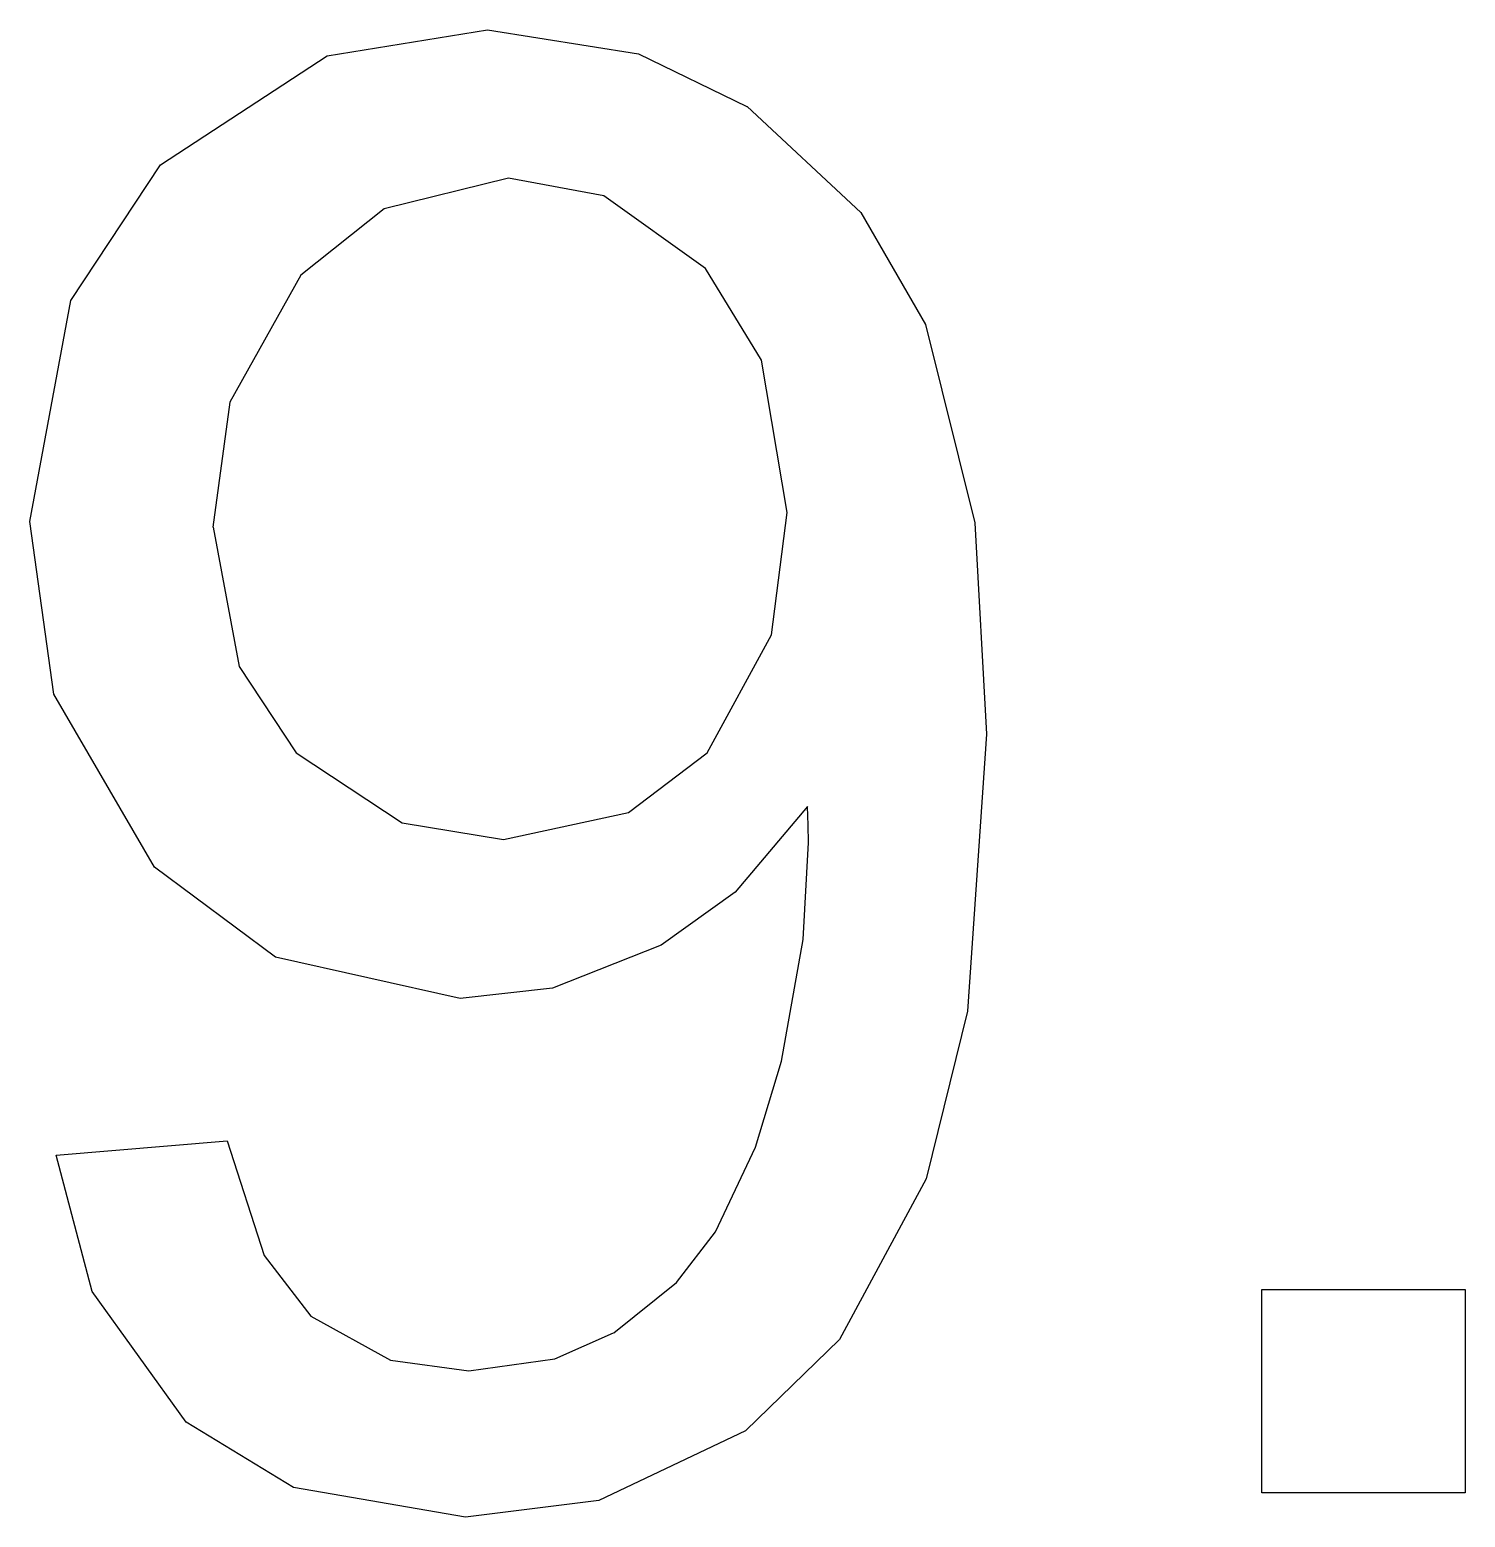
# Model space of a CAD drawing. Header units: millimetres. Extents: x -489 to 574, y -241 to 530.
# Drawn here: x -337.82 to -328.86, y 57.03 to 66.32 of the extents above; entities that cross this region are included whole.
import ezdxf

# ---------------------------------------------------------------- set-up
doc = ezdxf.new("R2010")
doc.units = ezdxf.units.MM
doc.layers.add('01_线宽0.15', color=7, linetype='Continuous')
doc.layers.add('实填充图层01', color=7, linetype='Continuous')

# ---------------------------------------------------------------- blocks, each defined once
blk = doc.blocks.new('图块0718_无名图块')
at = {"layer": '实填充图层01'}
for p, q in [((-0.2603, 0.5472), (-0.0299, -0.1681)), ((-0.0299, -0.1681), (0.2603, -0.5472))]:
    blk.add_line(p, q, dxfattribs=at)
blk = doc.blocks.new('图块0719_无名图块')
at = {"layer": '实填充图层01'}
for p, q in [((-0.4931, 0.1704), (0.0051, -0.1042)), ((0.0051, -0.1042), (0.4931, -0.1704))]:
    blk.add_line(p, q, dxfattribs=at)
blk = doc.blocks.new('图块0720_无名图块')
at = {"layer": '实填充图层01'}
for p, q in [((0.0846, -0.0445), (0.4518, 0.1185)), ((-0.4518, -0.1185), (0.0846, -0.0445))]:
    blk.add_line(p, q, dxfattribs=at)
blk = doc.blocks.new('图块0721_无名图块')
at = {"layer": '实填充图层01'}
for p, q in [((0.074, -0.0021), (0.3174, 0.3153)), ((-0.3174, -0.3153), (0.074, -0.0021))]:
    blk.add_line(p, q, dxfattribs=at)
blk = doc.blocks.new('图块0722_无名图块')
at = {"layer": '实填充图层01'}
for p, q in [((0.0435, -0.0041), (0.2063, 0.5324)), ((-0.2063, -0.5324), (0.0435, -0.0041))]:
    blk.add_line(p, q, dxfattribs=at)
blk = doc.blocks.new('图块0723_无名图块')
at = {"layer": '实填充图层01'}
for p, q in [((0.0514, 0.0756), (0.0836, 0.6826)), ((-0.0836, -0.6826), (0.0514, 0.0756))]:
    blk.add_line(p, q, dxfattribs=at)
blk = doc.blocks.new('图块0724_无名图块')
at = {"layer": '实填充图层01'}
for p, q in [((0.0011, -0.0052), (-0.0033, 0.1121)), ((0.0033, -0.1121), (0.0011, -0.0052))]:
    blk.add_line(p, q, dxfattribs=at)
blk = doc.blocks.new('图块0725_无名图块')
at = {"layer": '实填充图层01'}
for p, q in [((0.4562, 0.4328), (0.0055, -0.102)), ((0.0055, -0.102), (-0.4562, -0.4328))]:
    blk.add_line(p, q, dxfattribs=at)
blk = doc.blocks.new('图块0726_无名图块')
at = {"layer": '实填充图层01'}
for p, q in [((0.6266, 0.1661), (-0.0519, -0.102)), ((-0.0519, -0.102), (-0.6266, -0.1661))]:
    blk.add_line(p, q, dxfattribs=at)
blk = doc.blocks.new('图块0727_无名图块')
at = {"layer": '实填充图层01'}
for p, q in [((-0.1997, -0.1527), (-0.9536, 0.4096)), ((0.9536, -0.4096), (-0.1997, -0.1527))]:
    blk.add_line(p, q, dxfattribs=at)
blk = doc.blocks.new('图块0728_无名图块')
at = {"layer": '实填充图层01'}
for p, q in [((-0.2385, 0.0003), (-0.3895, 1.0784)), ((0.3895, -1.0784), (-0.2385, 0.0003))]:
    blk.add_line(p, q, dxfattribs=at)
blk = doc.blocks.new('图块0729_无名图块')
at = {"layer": '实填充图层01'}
for p, q in [((-0.1523, 0.2665), (0.4074, 1.1134)), ((-0.4074, -1.1134), (-0.1523, 0.2665))]:
    blk.add_line(p, q, dxfattribs=at)
blk = doc.blocks.new('图块0730_无名图块')
at = {"layer": '实填充图层01'}
for p, q in [((0.0198, 0.2579), (1.0202, 0.4212)), ((-1.0202, -0.4212), (0.0198, 0.2579))]:
    blk.add_line(p, q, dxfattribs=at)
blk = doc.blocks.new('图块0731_无名图块')
at = {"layer": '实填充图层01'}
for p, q in [((-0.8096, 0.2392), (0.1331, 0.0895)), ((0.1331, 0.0895), (0.8096, -0.2392))]:
    blk.add_line(p, q, dxfattribs=at)
blk = doc.blocks.new('图块0732_无名图块')
at = {"layer": '实填充图层01'}
for p, q in [((-0.5566, 0.6805), (0.1535, 0.0193)), ((0.1535, 0.0193), (0.5566, -0.6805))]:
    blk.add_line(p, q, dxfattribs=at)
blk = doc.blocks.new('图块0733_无名图块')
at = {"layer": '实填充图层01'}
for p, q in [((-0.1904, 1.2785), (0.1166, 0.0414)), ((0.1166, 0.0414), (0.1904, -1.2785))]:
    blk.add_line(p, q, dxfattribs=at)
blk = doc.blocks.new('图块0734_无名图块')
at = {"layer": '实填充图层01'}
for p, q in [((0.1885, 1.3875), (0.0704, -0.3417)), ((0.0704, -0.3417), (-0.1885, -1.3875))]:
    blk.add_line(p, q, dxfattribs=at)
blk = doc.blocks.new('图块0735_无名图块')
at = {"layer": '实填充图层01'}
for p, q in [((0.563, 0.7863), (0.0231, -0.2163)), ((0.0231, -0.2163), (-0.563, -0.7863))]:
    blk.add_line(p, q, dxfattribs=at)
blk = doc.blocks.new('图块0736_无名图块')
at = {"layer": '实填充图层01'}
for p, q in [((0.8742, 0.2699), (-0.0415, -0.1654)), ((-0.0415, -0.1654), (-0.8742, -0.2699))]:
    blk.add_line(p, q, dxfattribs=at)
blk = doc.blocks.new('图块0737_无名图块')
at = {"layer": '实填充图层01'}
for p, q in [((-0.2008, -0.1108), (-0.871, 0.2964)), ((0.871, -0.2964), (-0.2008, -0.1108))]:
    blk.add_line(p, q, dxfattribs=at)
blk = doc.blocks.new('图块0738_无名图块')
at = {"layer": '实填充图层01'}
for p, q in [((-0.181, -0.018), (-0.4055, 0.834)), ((0.4055, -0.834), (-0.181, -0.018))]:
    blk.add_line(p, q, dxfattribs=at)
blk = doc.blocks.new('图块0739_无名图块')
at = {"layer": '实填充图层01'}
for p, q in [((0.0947, 0.1891), (-0.254, 0.761)), ((0.254, -0.761), (0.0947, 0.1891))]:
    blk.add_line(p, q, dxfattribs=at)
blk = doc.blocks.new('图块0740_无名图块')
at = {"layer": '实填充图层01'}
for p, q in [((-0.0199, 0.1723), (-0.615, 0.2815)), ((0.615, -0.2815), (-0.0199, 0.1723))]:
    blk.add_line(p, q, dxfattribs=at)
blk = doc.blocks.new('图块0741_无名图块')
at = {"layer": '实填充图层01'}
for p, q in [((0.6478, 0.3027), (-0.1279, 0.1131)), ((-0.1279, 0.1131), (-0.6478, -0.3027))]:
    blk.add_line(p, q, dxfattribs=at)
blk = doc.blocks.new('图块0742_无名图块')
at = {"layer": '实填充图层01'}
for p, q in [((0.2741, 0.7863), (-0.1682, -0.006)), ((-0.1682, -0.006), (-0.2741, -0.7863))]:
    blk.add_line(p, q, dxfattribs=at)
blk = doc.blocks.new('图块0743_无名图块')
at = {"layer": '实填充图层01'}
for p, q in [((-0.2592, 0.7038), (-0.0964, -0.1651)), ((-0.0964, -0.1651), (0.2592, -0.7038))]:
    blk.add_line(p, q, dxfattribs=at)
blk = doc.blocks.new('图块0744_无名图块')
at = {"layer": '实填充图层01'}
for p, q in [((-0.6466, 0.2709), (0.0157, -0.1663)), ((0.0157, -0.1663), (0.6466, -0.2709))]:
    blk.add_line(p, q, dxfattribs=at)
blk = doc.blocks.new('图块0745_无名图块')
at = {"layer": '实填充图层01'}
for p, q in [((0.1442, -0.1013), (0.6359, 0.2709)), ((-0.6359, -0.2709), (0.1442, -0.1013))]:
    blk.add_line(p, q, dxfattribs=at)
blk = doc.blocks.new('图块0746_无名图块')
at = {"layer": '实填充图层01'}
for p, q in [((0.1526, -0.0132), (0.2487, 0.7504)), ((-0.2487, -0.7504), (0.1526, -0.0132))]:
    blk.add_line(p, q, dxfattribs=at)
blk = doc.blocks.new('图块0768_无名图块')
at = {"layer": '实填充图层01'}
for p, q in [((-0.2603, 0.5472), (-0.0299, -0.1681)), ((-0.0299, -0.1681), (0.2603, -0.5472))]:
    blk.add_line(p, q, dxfattribs=at)
blk = doc.blocks.new('图块0769_无名图块')
at = {"layer": '实填充图层01'}
for p, q in [((-0.4931, 0.1704), (0.0051, -0.1042)), ((0.0051, -0.1042), (0.4931, -0.1704))]:
    blk.add_line(p, q, dxfattribs=at)
blk = doc.blocks.new('图块0770_无名图块')
at = {"layer": '实填充图层01'}
for p, q in [((0.0846, -0.0445), (0.4518, 0.1185)), ((-0.4518, -0.1185), (0.0846, -0.0445))]:
    blk.add_line(p, q, dxfattribs=at)
blk = doc.blocks.new('图块0771_无名图块')
at = {"layer": '实填充图层01'}
for p, q in [((0.074, -0.0021), (0.3174, 0.3153)), ((-0.3174, -0.3153), (0.074, -0.0021))]:
    blk.add_line(p, q, dxfattribs=at)
blk = doc.blocks.new('图块0772_无名图块')
at = {"layer": '实填充图层01'}
for p, q in [((0.0435, -0.0041), (0.2063, 0.5324)), ((-0.2063, -0.5324), (0.0435, -0.0041))]:
    blk.add_line(p, q, dxfattribs=at)
blk = doc.blocks.new('图块0773_无名图块')
at = {"layer": '实填充图层01'}
for p, q in [((0.0514, 0.0756), (0.0836, 0.6826)), ((-0.0836, -0.6826), (0.0514, 0.0756))]:
    blk.add_line(p, q, dxfattribs=at)
blk = doc.blocks.new('图块0774_无名图块')
at = {"layer": '实填充图层01'}
for p, q in [((0.0011, -0.0052), (-0.0033, 0.1121)), ((0.0033, -0.1121), (0.0011, -0.0052))]:
    blk.add_line(p, q, dxfattribs=at)
blk = doc.blocks.new('图块0775_无名图块')
at = {"layer": '实填充图层01'}
for p, q in [((0.4562, 0.4328), (0.0055, -0.102)), ((0.0055, -0.102), (-0.4562, -0.4328))]:
    blk.add_line(p, q, dxfattribs=at)
blk = doc.blocks.new('图块0776_无名图块')
at = {"layer": '实填充图层01'}
for p, q in [((0.6266, 0.1661), (-0.0519, -0.102)), ((-0.0519, -0.102), (-0.6266, -0.1661))]:
    blk.add_line(p, q, dxfattribs=at)
blk = doc.blocks.new('图块0777_无名图块')
at = {"layer": '实填充图层01'}
for p, q in [((-0.1997, -0.1527), (-0.9536, 0.4096)), ((0.9536, -0.4096), (-0.1997, -0.1527))]:
    blk.add_line(p, q, dxfattribs=at)
blk = doc.blocks.new('图块0778_无名图块')
at = {"layer": '实填充图层01'}
for p, q in [((-0.2385, 0.0003), (-0.3895, 1.0784)), ((0.3895, -1.0784), (-0.2385, 0.0003))]:
    blk.add_line(p, q, dxfattribs=at)
blk = doc.blocks.new('图块0779_无名图块')
at = {"layer": '实填充图层01'}
for p, q in [((-0.1523, 0.2665), (0.4074, 1.1134)), ((-0.4074, -1.1134), (-0.1523, 0.2665))]:
    blk.add_line(p, q, dxfattribs=at)
blk = doc.blocks.new('图块0780_无名图块')
at = {"layer": '实填充图层01'}
for p, q in [((0.0198, 0.2579), (1.0202, 0.4212)), ((-1.0202, -0.4212), (0.0198, 0.2579))]:
    blk.add_line(p, q, dxfattribs=at)
blk = doc.blocks.new('图块0781_无名图块')
at = {"layer": '实填充图层01'}
for p, q in [((-0.8096, 0.2392), (0.1331, 0.0895)), ((0.1331, 0.0895), (0.8096, -0.2392))]:
    blk.add_line(p, q, dxfattribs=at)
blk = doc.blocks.new('图块0782_无名图块')
at = {"layer": '实填充图层01'}
for p, q in [((-0.5566, 0.6805), (0.1535, 0.0193)), ((0.1535, 0.0193), (0.5566, -0.6805))]:
    blk.add_line(p, q, dxfattribs=at)
blk = doc.blocks.new('图块0783_无名图块')
at = {"layer": '实填充图层01'}
for p, q in [((-0.1904, 1.2785), (0.1166, 0.0414)), ((0.1166, 0.0414), (0.1904, -1.2785))]:
    blk.add_line(p, q, dxfattribs=at)
blk = doc.blocks.new('图块0784_无名图块')
at = {"layer": '实填充图层01'}
for p, q in [((0.1885, 1.3875), (0.0704, -0.3417)), ((0.0704, -0.3417), (-0.1885, -1.3875))]:
    blk.add_line(p, q, dxfattribs=at)
blk = doc.blocks.new('图块0785_无名图块')
at = {"layer": '实填充图层01'}
for p, q in [((0.563, 0.7863), (0.0231, -0.2163)), ((0.0231, -0.2163), (-0.563, -0.7863))]:
    blk.add_line(p, q, dxfattribs=at)
blk = doc.blocks.new('图块0786_无名图块')
at = {"layer": '实填充图层01'}
for p, q in [((0.8742, 0.2699), (-0.0415, -0.1654)), ((-0.0415, -0.1654), (-0.8742, -0.2699))]:
    blk.add_line(p, q, dxfattribs=at)
blk = doc.blocks.new('图块0787_无名图块')
at = {"layer": '实填充图层01'}
for p, q in [((-0.2008, -0.1108), (-0.871, 0.2964)), ((0.871, -0.2964), (-0.2008, -0.1108))]:
    blk.add_line(p, q, dxfattribs=at)
blk = doc.blocks.new('图块0788_无名图块')
at = {"layer": '实填充图层01'}
for p, q in [((-0.181, -0.018), (-0.4055, 0.834)), ((0.4055, -0.834), (-0.181, -0.018))]:
    blk.add_line(p, q, dxfattribs=at)
blk = doc.blocks.new('图块0789_无名图块')
at = {"layer": '实填充图层01'}
for p, q in [((0.0947, 0.1891), (-0.254, 0.761)), ((0.254, -0.761), (0.0947, 0.1891))]:
    blk.add_line(p, q, dxfattribs=at)
blk = doc.blocks.new('图块0790_无名图块')
at = {"layer": '实填充图层01'}
for p, q in [((-0.0199, 0.1723), (-0.615, 0.2815)), ((0.615, -0.2815), (-0.0199, 0.1723))]:
    blk.add_line(p, q, dxfattribs=at)
blk = doc.blocks.new('图块0791_无名图块')
at = {"layer": '实填充图层01'}
for p, q in [((0.6478, 0.3027), (-0.1279, 0.1131)), ((-0.1279, 0.1131), (-0.6478, -0.3027))]:
    blk.add_line(p, q, dxfattribs=at)
blk = doc.blocks.new('图块0792_无名图块')
at = {"layer": '实填充图层01'}
for p, q in [((0.2741, 0.7863), (-0.1682, -0.006)), ((-0.1682, -0.006), (-0.2741, -0.7863))]:
    blk.add_line(p, q, dxfattribs=at)
blk = doc.blocks.new('图块0793_无名图块')
at = {"layer": '实填充图层01'}
for p, q in [((-0.2592, 0.7038), (-0.0964, -0.1651)), ((-0.0964, -0.1651), (0.2592, -0.7038))]:
    blk.add_line(p, q, dxfattribs=at)
blk = doc.blocks.new('图块0794_无名图块')
at = {"layer": '实填充图层01'}
for p, q in [((-0.6466, 0.2709), (0.0157, -0.1663)), ((0.0157, -0.1663), (0.6466, -0.2709))]:
    blk.add_line(p, q, dxfattribs=at)
blk = doc.blocks.new('图块0795_无名图块')
at = {"layer": '实填充图层01'}
for p, q in [((0.1442, -0.1013), (0.6359, 0.2709)), ((-0.6359, -0.2709), (0.1442, -0.1013))]:
    blk.add_line(p, q, dxfattribs=at)
blk = doc.blocks.new('图块0796_无名图块')
at = {"layer": '实填充图层01'}
for p, q in [((0.1526, -0.0132), (0.2487, 0.7504)), ((-0.2487, -0.7504), (0.1526, -0.0132))]:
    blk.add_line(p, q, dxfattribs=at)

msp = doc.modelspace()

# ---------------------------------------------------------------- linework, layer by layer
at = {"layer": '01_线宽0.15'}
for p, q in [((-337.6513, 59.293), (-336.5845, 59.3819)), ((-337.6513, 59.293), (-336.5845, 59.3819)), ((-330.1308, 57.1848), (-330.1308, 58.4548)), ((-330.1308, 58.4548), (-328.8608, 58.4548)), ((-330.1308, 57.1848), (-330.1308, 58.4548)), ((-330.1308, 58.4548), (-328.8608, 58.4548)), ((-328.8608, 58.4548), (-328.8608, 57.1848)), ((-328.8608, 58.4548), (-328.8608, 57.1848)), ((-328.8608, 57.1848), (-330.1308, 57.1848)), ((-328.8608, 57.1848), (-330.1308, 57.1848))]:
    msp.add_line(p, q, dxfattribs=at)

# ---------------------------------------------------------------- block references
for name, p in [('图块0730_无名图块', (-335.9812, 65.8949)), ('图块0780_无名图块', (-335.9812, 65.8949)), ('图块0731_无名图块', (-334.1514, 66.0769)), ('图块0781_无名图块', (-334.1514, 66.0769)), ('图块0732_无名图块', (-332.785, 65.1572)), ('图块0782_无名图块', (-332.785, 65.1572)), ('图块0729_无名图块', (-337.4089, 64.3603)), ('图块0779_无名图块', (-337.4089, 64.3603)), ('图块0741_无名图块', (-335.4774, 65.0863)), ('图块0791_无名图块', (-335.4774, 65.0863)), ('图块0740_无名图块', (-334.2148, 65.1075)), ('图块0790_无名图块', (-334.2148, 65.1075)), ('图块0739_无名图块', (-333.346, 64.065)), ('图块0789_无名图块', (-333.346, 64.065)), ('图块0742_无名图块', (-336.3993, 63.9973)), ('图块0792_无名图块', (-336.3993, 63.9973)), ('图块0733_无名图块', (-332.0378, 63.1982)), ('图块0783_无名图块', (-332.0378, 63.1982)), ('图块0728_无名图块', (-337.4269, 62.1685)), ('图块0778_无名图块', (-337.4269, 62.1685)), ('图块0746_无名图块', (-333.3407, 62.5538)), ('图块0796_无名图块', (-333.3407, 62.5538)), ('图块0743_无名图块', (-336.414, 62.5072)), ('图块0793_无名图块', (-336.414, 62.5072)), ('图块0734_无名图块', (-332.0357, 60.5323)), ('图块0784_无名图块', (-332.0357, 60.5323)), ('图块0744_无名图块', (-335.5081, 61.5324)), ('图块0794_无名图块', (-335.5081, 61.5324)), ('图块0745_无名图块', (-334.2253, 61.5324)), ('图块0795_无名图块', (-334.2253, 61.5324)), ('图块0725_无名图块', (-333.4211, 61.0361)), ('图块0775_无名图块', (-333.4211, 61.0361)), ('图块0724_无名图块', (-332.9617, 61.3567)), ('图块0774_无名图块', (-332.9617, 61.3567)), ('图块0723_无名图块', (-333.0422, 60.5619)), ('图块0773_无名图块', (-333.0422, 60.5619)), ('图块0727_无名图块', (-336.0839, 60.6805)), ('图块0777_无名图块', (-336.0839, 60.6805)), ('图块0726_无名图块', (-334.5037, 60.4371)), ('图块0776_无名图块', (-334.5037, 60.4371)), ('图块0722_无名图块', (-333.3322, 59.347)), ('图块0772_无名图块', (-333.3322, 59.347)), ('图块0718_无名图块', (-336.3241, 58.8347)), ('图块0768_无名图块', (-336.3241, 58.8347)), ('图块0738_无名图块', (-337.2458, 58.4591)), ('图块0788_无名图块', (-337.2458, 58.4591)), ('图块0735_无名图块', (-332.7872, 58.3585)), ('图块0785_无名图块', (-332.7872, 58.3585)), ('图块0721_无名图块', (-333.856, 58.4992)), ('图块0771_无名图块', (-333.856, 58.4992)), ('图块0719_无名图块', (-335.5705, 58.1172)), ('图块0769_无名图块', (-335.5705, 58.1172)), ('图块0720_无名图块', (-334.6254, 58.0654)), ('图块0770_无名图块', (-334.6254, 58.0654)), ('图块0737_无名图块', (-335.9696, 57.3288)), ('图块0787_无名图块', (-335.9696, 57.3288)), ('图块0736_无名图块', (-334.2244, 57.3023)), ('图块0786_无名图块', (-334.2244, 57.3023))]:
    msp.add_blockref(name, p)

doc.saveas('drawing.dxf')
